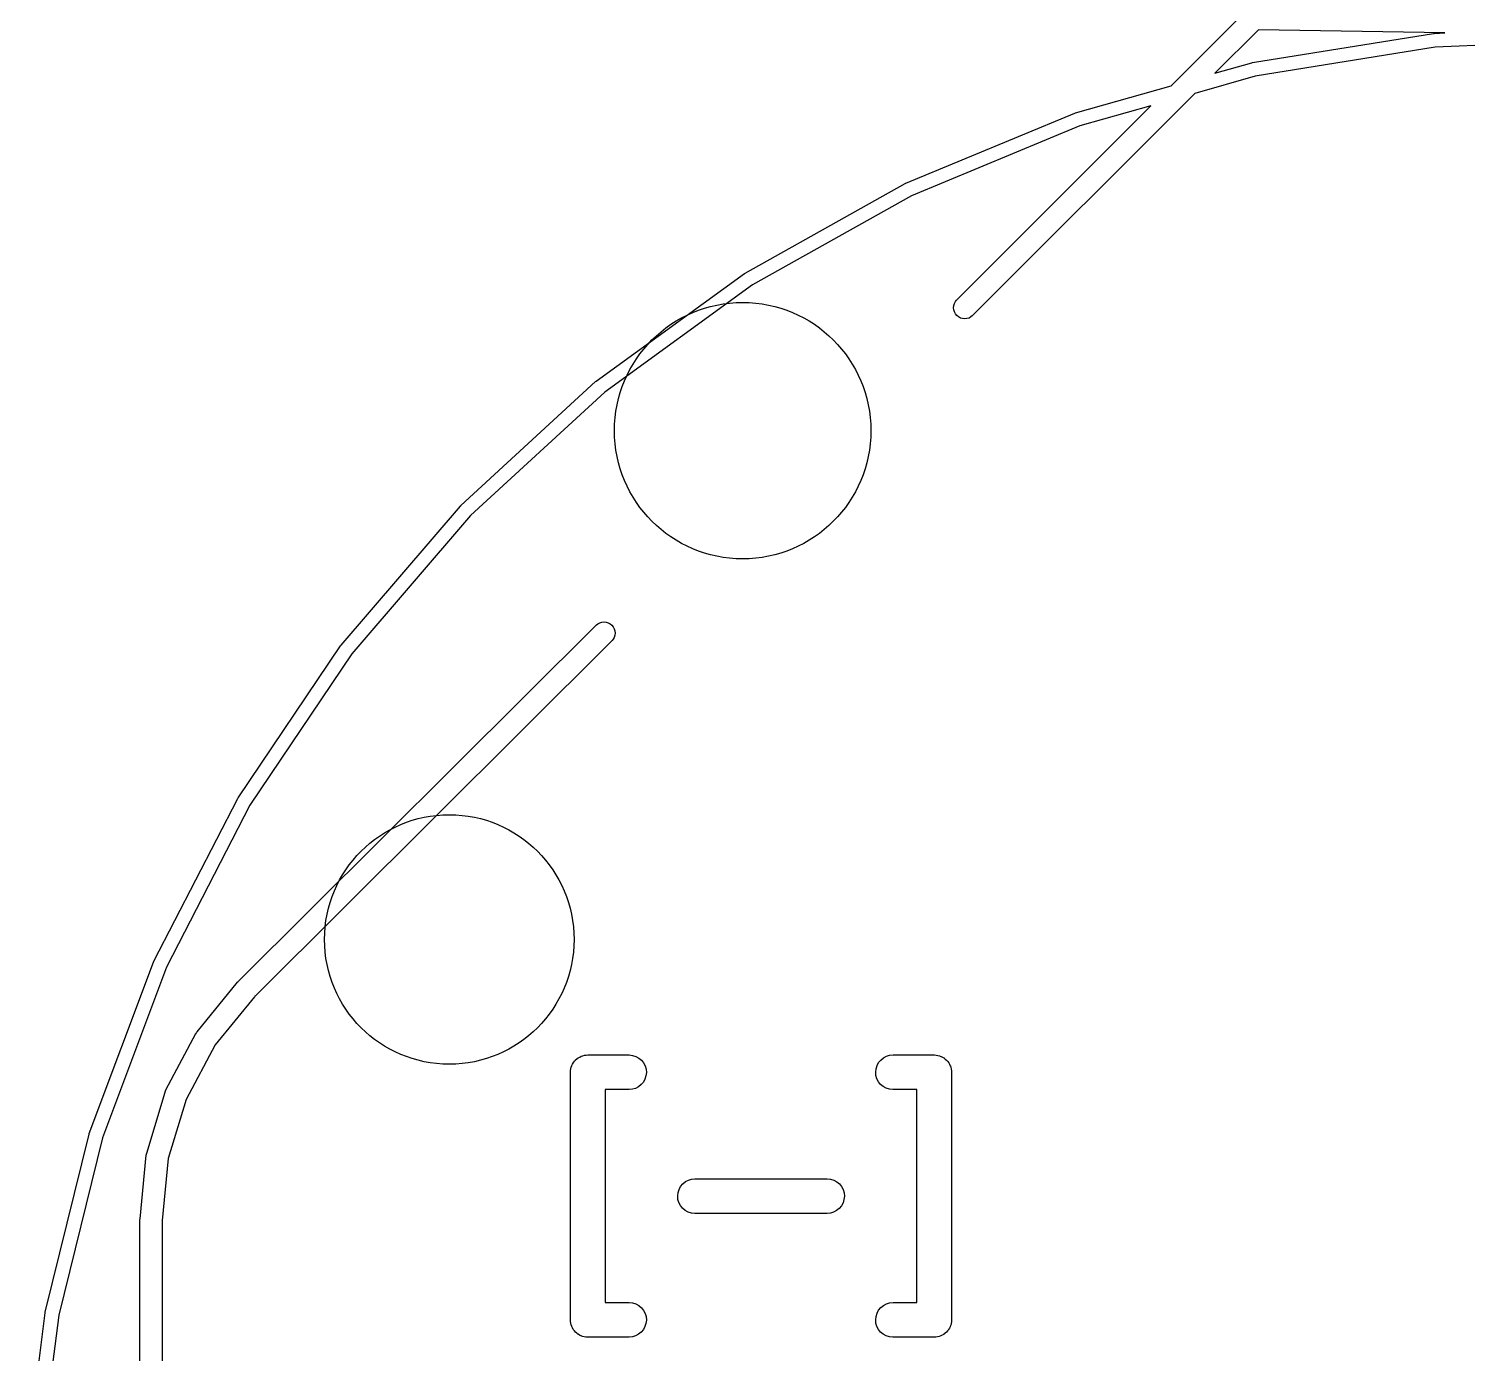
# Model space of a CAD drawing. Extents: x 4.93 to 6.76, y -5.59 to -2.93.
# Drawn here: x 5.3038 to 5.7124, y -4.2607 to -3.8846 of the extents above; entities that cross this region are included whole.
import ezdxf

# ---------------------------------------------------------------- set-up
doc = ezdxf.new("R2010")
doc.units = 0
doc.header["$MEASUREMENT"] = 0
doc.layers.add('BLACK', color=7, linetype='CONTINUOUS')

msp = doc.modelspace()

# ---------------------------------------------------------------- linework, layer by layer
at = {"layer": 'BLACK', "linetype": 'CONTINUOUS'}
for p, q in [((5.62829, -3.90076), (5.6495, -3.87956)), ((5.65309, -3.88487), (5.64073, -3.89723)), ((5.70601, -3.88579), (5.65309, -3.88487)), ((5.65145, -3.89421), (5.70281, -3.88594)), ((5.70281, -3.88594), (5.70301, -3.88592)), ((5.70281, -3.88594), (5.70281, -3.88594)), ((5.70281, -3.88594), (5.70281, -3.88594)), ((5.70301, -3.88592), (5.70302, -3.88592)), ((5.70302, -3.88592), (5.70304, -3.88592)), ((5.70304, -3.88592), (5.70601, -3.88579)), ((5.75506, -3.88764), (5.70332, -3.88985)), ((5.70332, -3.88985), (5.65219, -3.89807)), ((5.64073, -3.89723), (5.65123, -3.89426)), ((5.65123, -3.89425), (5.65142, -3.89421)), ((5.65123, -3.89426), (5.65123, -3.89425)), ((5.65123, -3.89426), (5.65123, -3.89426)), ((5.65142, -3.89421), (5.65144, -3.89421)), ((5.65144, -3.89421), (5.65145, -3.89421)), ((5.60118, -3.90845), (5.62829, -3.90076)), ((5.65219, -3.89807), (5.63501, -3.90295)), ((5.63501, -3.90295), (5.5718, -3.96616)), ((5.55292, -3.92847), (5.60096, -3.90853)), ((5.56735, -3.9617), (5.62258, -3.90648)), ((5.60096, -3.90853), (5.60097, -3.90853)), ((5.60097, -3.90853), (5.60115, -3.90846)), ((5.60097, -3.90853), (5.60097, -3.90853)), ((5.60115, -3.90846), (5.60117, -3.90846)), ((5.60117, -3.90846), (5.60118, -3.90845)), ((5.62258, -3.90648), (5.60237, -3.91221)), ((5.60237, -3.91221), (5.55454, -3.93206)), ((5.50732, -3.95398), (5.55271, -3.92857)), ((5.55271, -3.92857), (5.55271, -3.92857)), ((5.55271, -3.92857), (5.55272, -3.92857)), ((5.55272, -3.92857), (5.55289, -3.92848)), ((5.55289, -3.92848), (5.55291, -3.92848)), ((5.55291, -3.92848), (5.55292, -3.92847)), ((5.55454, -3.93206), (5.50935, -3.95736)), ((5.46502, -3.98464), (5.50713, -3.95411)), ((5.50713, -3.95411), (5.5073, -3.954)), ((5.5073, -3.954), (5.50731, -3.95399)), ((5.50731, -3.95399), (5.50732, -3.95398)), ((5.50935, -3.95736), (5.46742, -3.98776)), ((5.56658, -3.9632), (5.56676, -3.96261)), ((5.56676, -3.96261), (5.56706, -3.96206)), ((5.56706, -3.96206), (5.56735, -3.9617)), ((5.56652, -3.96382), (5.56658, -3.9632)), ((5.56658, -3.96444), (5.56652, -3.96382)), ((5.56676, -3.96503), (5.56658, -3.96444)), ((5.56706, -3.96558), (5.56676, -3.96503)), ((5.56745, -3.96606), (5.56706, -3.96558)), ((5.56793, -3.96645), (5.56745, -3.96606)), ((5.56848, -3.96674), (5.56793, -3.96645)), ((5.56907, -3.96692), (5.56848, -3.96674)), ((5.56969, -3.96699), (5.56907, -3.96692)), ((5.5703, -3.96692), (5.56969, -3.96699)), ((5.5709, -3.96674), (5.5703, -3.96692)), ((5.57145, -3.96645), (5.5709, -3.96674)), ((5.5718, -3.96616), (5.57145, -3.96645)), ((5.42657, -4.02002), (5.46484, -3.98478)), ((5.46484, -3.98478), (5.46499, -3.98466)), ((5.46484, -3.98478), (5.46484, -3.98478)), ((5.46484, -3.98478), (5.46484, -3.98478)), ((5.46499, -3.98466), (5.465, -3.98465)), ((5.465, -3.98465), (5.46502, -3.98464)), ((5.46742, -3.98776), (5.42932, -4.02284)), ((5.39252, -4.05965), (5.42641, -4.02019)), ((5.42641, -4.02018), (5.42655, -4.02004)), ((5.42641, -4.02019), (5.42641, -4.02018)), ((5.42641, -4.02019), (5.42641, -4.02019)), ((5.42655, -4.02004), (5.42656, -4.02003)), ((5.42656, -4.02003), (5.42657, -4.02002)), ((5.42932, -4.02284), (5.39558, -4.06213)), ((5.36346, -4.15501), (5.4651, -4.05388)), ((5.4651, -4.05388), (5.46546, -4.05358)), ((5.46546, -4.05358), (5.46601, -4.05329)), ((5.46601, -4.05329), (5.4666, -4.05311)), ((5.4666, -4.05311), (5.46722, -4.05305)), ((5.46722, -4.05305), (5.46784, -4.05312)), ((5.46784, -4.05312), (5.46843, -4.0533)), ((5.46843, -4.0533), (5.46898, -4.05359)), ((5.46898, -4.05359), (5.46946, -4.05399)), ((5.46946, -4.05399), (5.46985, -4.05447)), ((5.46985, -4.05447), (5.47014, -4.05501)), ((5.47031, -4.05684), (5.47013, -4.05744)), ((5.47014, -4.05501), (5.47032, -4.05561)), ((5.47038, -4.05623), (5.47031, -4.05684)), ((5.47032, -4.05561), (5.47038, -4.05623)), ((5.36332, -4.10298), (5.39238, -4.05983)), ((5.46954, -4.05834), (5.3681, -4.15929)), ((5.39238, -4.05983), (5.3925, -4.05967)), ((5.39238, -4.05983), (5.39238, -4.05983)), ((5.39238, -4.05983), (5.39238, -4.05983)), ((5.3925, -4.05967), (5.39251, -4.05966)), ((5.39251, -4.05966), (5.39252, -4.05965)), ((5.46984, -4.05798), (5.46954, -4.05834)), ((5.47013, -4.05744), (5.46984, -4.05798)), ((5.39558, -4.06213), (5.36665, -4.10508)), ((5.33938, -4.14942), (5.3632, -4.10318)), ((5.36665, -4.10508), (5.34293, -4.15112)), ((5.3632, -4.10318), (5.36321, -4.10317)), ((5.3632, -4.10318), (5.3632, -4.10318)), ((5.36321, -4.10317), (5.3633, -4.103)), ((5.3633, -4.103), (5.36331, -4.10299)), ((5.36331, -4.10299), (5.36332, -4.10298)), ((5.32102, -4.19833), (5.33929, -4.14963)), ((5.33929, -4.14963), (5.33937, -4.14944)), ((5.33937, -4.14943), (5.33938, -4.14942)), ((5.33937, -4.14944), (5.33937, -4.14943)), ((5.34293, -4.15112), (5.32475, -4.19961)), ((5.36326, -4.15525), (5.36334, -4.15515)), ((5.36334, -4.15515), (5.36339, -4.1551)), ((5.36339, -4.1551), (5.36346, -4.15501)), ((5.35166, -4.16944), (5.36313, -4.15538)), ((5.36313, -4.15538), (5.36316, -4.15535)), ((5.36316, -4.15535), (5.36326, -4.15525)), ((5.36792, -4.15948), (5.35674, -4.17318)), ((5.36803, -4.15936), (5.36792, -4.15948)), ((5.3681, -4.15929), (5.36803, -4.15936)), ((5.3428, -4.18598), (5.35132, -4.16995)), ((5.35132, -4.16995), (5.35134, -4.16992)), ((5.35134, -4.16992), (5.35151, -4.16968)), ((5.35151, -4.16968), (5.35166, -4.16944)), ((5.35674, -4.17318), (5.34851, -4.18866)), ((5.45778, -4.17994), (5.45792, -4.1795)), ((5.45792, -4.1795), (5.45806, -4.17905)), ((5.45806, -4.17905), (5.45807, -4.17904)), ((5.45807, -4.17904), (5.45808, -4.17902)), ((5.45808, -4.17902), (5.4583, -4.17862)), ((5.4583, -4.17862), (5.45852, -4.17821)), ((5.45852, -4.17821), (5.45853, -4.1782)), ((5.45853, -4.1782), (5.45854, -4.17818)), ((5.45854, -4.17818), (5.45884, -4.17783)), ((5.45884, -4.17783), (5.45913, -4.17747)), ((5.45913, -4.17747), (5.45914, -4.17746)), ((5.45914, -4.17746), (5.45916, -4.17745)), ((5.45916, -4.17745), (5.45952, -4.17715)), ((5.45952, -4.17715), (5.45988, -4.17686)), ((5.45988, -4.17686), (5.45989, -4.17685)), ((5.45989, -4.17685), (5.4599, -4.17684)), ((5.4599, -4.17684), (5.46032, -4.17663)), ((5.46032, -4.17663), (5.46072, -4.17641)), ((5.46072, -4.17641), (5.46074, -4.17641)), ((5.46074, -4.17641), (5.46075, -4.1764)), ((5.46075, -4.1764), (5.4612, -4.17627)), ((5.4612, -4.17627), (5.46164, -4.17613)), ((5.46164, -4.17613), (5.46166, -4.17613)), ((5.46166, -4.17613), (5.46168, -4.17613)), ((5.46168, -4.17613), (5.46214, -4.17609)), ((5.46214, -4.17609), (5.4626, -4.17604)), ((5.4626, -4.17604), (5.47432, -4.17604)), ((5.47432, -4.17604), (5.47438, -4.17604)), ((5.47438, -4.17604), (5.47534, -4.17615)), ((5.47534, -4.17615), (5.47625, -4.17644)), ((5.47625, -4.17644), (5.4771, -4.1769)), ((5.4771, -4.1769), (5.47783, -4.17752)), ((5.47783, -4.17752), (5.47843, -4.17827)), ((5.47843, -4.17827), (5.47888, -4.17912)), ((5.47888, -4.17912), (5.47915, -4.18004)), ((5.54449, -4.17997), (5.54477, -4.17905)), ((5.54477, -4.17905), (5.54523, -4.17821)), ((5.54523, -4.17821), (5.54584, -4.17747)), ((5.54584, -4.17747), (5.54658, -4.17686)), ((5.54658, -4.17686), (5.54743, -4.17641)), ((5.54743, -4.17641), (5.54835, -4.17613)), ((5.54835, -4.17613), (5.54931, -4.17604)), ((5.54931, -4.17604), (5.56102, -4.17604)), ((5.56102, -4.17604), (5.56106, -4.17604)), ((5.56106, -4.17604), (5.56106, -4.17604)), ((5.56106, -4.17604), (5.56106, -4.17604)), ((5.56106, -4.17604), (5.56109, -4.17604)), ((5.56109, -4.17604), (5.56155, -4.17609)), ((5.56155, -4.17609), (5.56201, -4.17614)), ((5.56201, -4.17614), (5.56203, -4.17615)), ((5.56203, -4.17615), (5.56205, -4.17615)), ((5.56205, -4.17615), (5.56249, -4.17629)), ((5.56249, -4.17629), (5.56293, -4.17643)), ((5.56293, -4.17643), (5.56295, -4.17643)), ((5.56295, -4.17643), (5.56296, -4.17644)), ((5.56296, -4.17644), (5.56337, -4.17666)), ((5.56337, -4.17666), (5.56378, -4.17688)), ((5.56378, -4.17688), (5.56379, -4.17689)), ((5.56379, -4.17689), (5.5638, -4.1769)), ((5.5638, -4.1769), (5.56416, -4.1772)), ((5.56416, -4.1772), (5.56452, -4.17749)), ((5.56452, -4.17749), (5.56453, -4.17751)), ((5.56453, -4.17751), (5.56454, -4.17752)), ((5.56454, -4.17752), (5.56483, -4.17788)), ((5.56483, -4.17788), (5.56512, -4.17824)), ((5.56512, -4.17824), (5.56513, -4.17825)), ((5.56513, -4.17825), (5.56514, -4.17827)), ((5.56514, -4.17827), (5.56536, -4.17868)), ((5.56536, -4.17868), (5.56557, -4.17909)), ((5.56557, -4.17909), (5.56558, -4.1791)), ((5.56558, -4.1791), (5.56559, -4.17912)), ((5.56559, -4.17912), (5.56572, -4.17956)), ((5.56572, -4.17956), (5.56585, -4.18001)), ((5.45768, -4.18089), (5.45773, -4.18043)), ((5.45768, -4.18093), (5.45768, -4.18089)), ((5.45768, -4.18096), (5.45768, -4.18093)), ((5.45768, -4.18093), (5.45768, -4.18093)), ((5.45768, -4.18093), (5.45768, -4.18093)), ((5.45768, -4.25127), (5.45768, -4.18096)), ((5.45773, -4.18043), (5.45778, -4.17997)), ((5.45778, -4.17996), (5.45778, -4.17994)), ((5.45778, -4.17997), (5.45778, -4.17996)), ((5.4784, -4.18371), (5.47778, -4.18445)), ((5.47885, -4.18287), (5.4784, -4.18371)), ((5.47914, -4.18195), (5.47885, -4.18287)), ((5.47924, -4.181), (5.47914, -4.18195)), ((5.47915, -4.18004), (5.47924, -4.181)), ((5.54439, -4.18093), (5.54449, -4.17997)), ((5.54447, -4.18188), (5.54439, -4.18093)), ((5.54474, -4.18281), (5.54447, -4.18188)), ((5.54519, -4.18366), (5.54474, -4.18281)), ((5.54579, -4.1844), (5.54519, -4.18366)), ((5.56585, -4.18001), (5.56585, -4.18002)), ((5.56585, -4.18002), (5.56586, -4.18004)), ((5.56586, -4.18004), (5.5659, -4.1805)), ((5.5659, -4.1805), (5.56594, -4.18096)), ((5.56594, -4.18096), (5.56594, -4.25127)), ((5.33732, -4.20392), (5.34257, -4.18655)), ((5.34257, -4.18655), (5.34258, -4.1865)), ((5.34258, -4.1865), (5.3427, -4.18624)), ((5.3427, -4.18624), (5.3428, -4.18598)), ((5.47432, -4.18588), (5.46752, -4.18588)), ((5.46752, -4.18588), (5.46752, -4.24634)), ((5.47527, -4.18579), (5.47432, -4.18588)), ((5.47619, -4.18551), (5.47527, -4.18579)), ((5.47704, -4.18506), (5.47619, -4.18551)), ((5.47778, -4.18445), (5.47704, -4.18506)), ((5.54653, -4.18502), (5.54579, -4.1844)), ((5.54737, -4.18549), (5.54653, -4.18502)), ((5.54828, -4.18578), (5.54737, -4.18549)), ((5.54924, -4.18588), (5.54828, -4.18578)), ((5.54931, -4.18588), (5.54924, -4.18588)), ((5.5561, -4.18588), (5.54931, -4.18588)), ((5.5561, -4.24634), (5.5561, -4.18588)), ((5.34851, -4.18866), (5.34344, -4.20544)), ((5.30849, -4.24906), (5.32095, -4.19855)), ((5.32475, -4.19961), (5.31234, -4.24989)), ((5.32095, -4.19855), (5.32101, -4.19836)), ((5.32101, -4.19835), (5.32102, -4.19833)), ((5.32101, -4.19836), (5.32101, -4.19835)), ((5.33721, -4.20448), (5.33727, -4.2042)), ((5.33727, -4.2042), (5.33732, -4.20392)), ((5.33543, -4.22258), (5.33721, -4.20452)), ((5.33721, -4.20452), (5.33721, -4.20448)), ((5.34344, -4.20544), (5.34172, -4.22304)), ((5.4896, -4.21262), (5.49034, -4.21201)), ((5.49034, -4.21201), (5.49119, -4.21156)), ((5.49119, -4.21156), (5.49211, -4.21129)), ((5.49211, -4.21129), (5.49306, -4.21119)), ((5.49306, -4.21119), (5.53056, -4.21119)), ((5.53056, -4.21119), (5.53063, -4.21119)), ((5.53063, -4.21119), (5.53158, -4.2113)), ((5.53158, -4.2113), (5.5325, -4.21159)), ((5.5325, -4.21159), (5.53334, -4.21205)), ((5.53334, -4.21205), (5.53407, -4.21267)), ((5.48814, -4.21608), (5.48824, -4.21512)), ((5.48823, -4.21704), (5.48814, -4.21608)), ((5.48824, -4.21512), (5.48853, -4.21421)), ((5.48853, -4.21421), (5.48898, -4.21336)), ((5.48898, -4.21336), (5.4896, -4.21262)), ((5.53407, -4.21267), (5.53468, -4.21342)), ((5.53468, -4.21342), (5.53512, -4.21427)), ((5.53512, -4.21427), (5.53539, -4.21519)), ((5.53548, -4.21615), (5.53538, -4.2171)), ((5.53539, -4.21519), (5.53548, -4.21615)), ((5.4885, -4.21796), (5.48823, -4.21704)), ((5.48895, -4.21881), (5.4885, -4.21796)), ((5.48955, -4.21956), (5.48895, -4.21881)), ((5.49028, -4.22017), (5.48955, -4.21956)), ((5.49112, -4.22064), (5.49028, -4.22017)), ((5.53328, -4.22021), (5.53243, -4.22066)), ((5.53403, -4.21961), (5.53328, -4.22021)), ((5.53464, -4.21887), (5.53403, -4.21961)), ((5.5351, -4.21802), (5.53464, -4.21887)), ((5.53538, -4.2171), (5.5351, -4.21802)), ((5.33539, -4.32179), (5.33542, -4.22273)), ((5.33542, -4.22273), (5.33543, -4.22258)), ((5.33543, -4.22258), (5.33543, -4.22258)), ((5.34172, -4.22304), (5.34169, -4.32148)), ((5.49204, -4.22093), (5.49112, -4.22064)), ((5.49299, -4.22103), (5.49204, -4.22093)), ((5.49306, -4.22103), (5.49299, -4.22103)), ((5.53056, -4.22103), (5.49306, -4.22103)), ((5.53151, -4.22094), (5.53056, -4.22103)), ((5.53243, -4.22066), (5.53151, -4.22094)), ((5.30845, -4.24928), (5.30848, -4.24909)), ((5.30848, -4.24909), (5.30849, -4.24907)), ((5.30849, -4.24907), (5.30849, -4.24906)), ((5.46752, -4.24634), (5.47432, -4.24634)), ((5.47432, -4.24634), (5.47438, -4.24634)), ((5.47438, -4.24634), (5.47534, -4.24645)), ((5.47534, -4.24645), (5.47625, -4.24674)), ((5.47625, -4.24674), (5.4771, -4.2472)), ((5.4771, -4.2472), (5.47783, -4.24782)), ((5.47783, -4.24782), (5.47843, -4.24857)), ((5.47843, -4.24857), (5.47888, -4.24942)), ((5.54477, -4.24936), (5.54523, -4.24851)), ((5.54523, -4.24851), (5.54584, -4.24777)), ((5.54584, -4.24777), (5.54658, -4.24717)), ((5.54658, -4.24717), (5.54743, -4.24672)), ((5.54743, -4.24672), (5.54835, -4.24644)), ((5.54835, -4.24644), (5.54931, -4.24634)), ((5.54931, -4.24634), (5.5561, -4.24634)), ((5.30383, -4.28609), (5.30845, -4.24928)), ((5.31234, -4.24989), (5.30732, -4.28988)), ((5.30845, -4.24928), (5.30845, -4.24928)), ((5.30845, -4.24928), (5.30845, -4.24928)), ((5.45772, -4.25172), (5.45768, -4.25127)), ((5.45776, -4.25219), (5.45772, -4.25172)), ((5.45777, -4.2522), (5.45776, -4.25219)), ((5.45777, -4.25222), (5.45777, -4.2522)), ((5.4579, -4.25266), (5.45777, -4.25222)), ((5.45804, -4.25311), (5.4579, -4.25266)), ((5.45804, -4.25312), (5.45804, -4.25311)), ((5.45805, -4.25314), (5.45804, -4.25312)), ((5.45827, -4.25355), (5.45805, -4.25314)), ((5.47885, -4.25317), (5.4784, -4.25402)), ((5.47914, -4.25225), (5.47885, -4.25317)), ((5.47888, -4.24942), (5.47915, -4.25034)), ((5.47924, -4.2513), (5.47914, -4.25225)), ((5.47915, -4.25034), (5.47924, -4.2513)), ((5.54439, -4.25123), (5.54449, -4.25028)), ((5.54447, -4.25219), (5.54439, -4.25123)), ((5.54474, -4.25311), (5.54447, -4.25219)), ((5.54449, -4.25028), (5.54477, -4.24936)), ((5.54519, -4.25396), (5.54474, -4.25311)), ((5.56555, -4.2532), (5.56532, -4.25361)), ((5.56556, -4.25317), (5.56555, -4.25319)), ((5.56555, -4.25319), (5.56555, -4.2532)), ((5.5657, -4.25273), (5.56556, -4.25317)), ((5.56584, -4.25229), (5.5657, -4.25273)), ((5.56589, -4.25179), (5.56584, -4.25225)), ((5.56584, -4.25225), (5.56584, -4.25227)), ((5.56584, -4.25227), (5.56584, -4.25229)), ((5.56594, -4.25133), (5.56589, -4.25179)), ((5.56594, -4.25127), (5.56594, -4.2513)), ((5.56594, -4.2513), (5.56594, -4.2513)), ((5.56594, -4.2513), (5.56594, -4.2513)), ((5.56594, -4.2513), (5.56594, -4.25133)), ((5.45848, -4.25396), (5.45827, -4.25355)), ((5.45849, -4.25397), (5.45848, -4.25396)), ((5.4585, -4.25399), (5.45849, -4.25397)), ((5.45879, -4.25435), (5.4585, -4.25399)), ((5.45908, -4.25471), (5.45879, -4.25435)), ((5.4591, -4.25472), (5.45908, -4.25471)), ((5.45911, -4.25473), (5.4591, -4.25472)), ((5.45946, -4.25503), (5.45911, -4.25473)), ((5.45982, -4.25533), (5.45946, -4.25503)), ((5.45983, -4.25533), (5.45982, -4.25533)), ((5.45985, -4.25535), (5.45983, -4.25533)), ((5.46025, -4.25557), (5.45985, -4.25535)), ((5.46066, -4.25579), (5.46025, -4.25557)), ((5.46068, -4.25579), (5.46066, -4.25579)), ((5.46069, -4.2558), (5.46068, -4.25579)), ((5.46113, -4.25594), (5.46069, -4.2558)), ((5.46158, -4.25608), (5.46113, -4.25594)), ((5.46159, -4.25608), (5.46158, -4.25608)), ((5.46161, -4.25609), (5.46159, -4.25608)), ((5.46207, -4.25613), (5.46161, -4.25609)), ((5.46253, -4.25619), (5.46207, -4.25613)), ((5.46256, -4.25619), (5.46253, -4.25619)), ((5.46257, -4.25619), (5.46256, -4.25619)), ((5.46256, -4.25619), (5.46256, -4.25619)), ((5.4626, -4.25619), (5.46257, -4.25619)), ((5.47432, -4.25619), (5.4626, -4.25619)), ((5.47527, -4.25609), (5.47432, -4.25619)), ((5.47619, -4.25582), (5.47527, -4.25609)), ((5.47704, -4.25536), (5.47619, -4.25582)), ((5.47778, -4.25476), (5.47704, -4.25536)), ((5.4784, -4.25402), (5.47778, -4.25476)), ((5.54579, -4.25471), (5.54519, -4.25396)), ((5.54653, -4.25533), (5.54579, -4.25471)), ((5.54737, -4.25579), (5.54653, -4.25533)), ((5.54828, -4.25608), (5.54737, -4.25579)), ((5.54924, -4.25619), (5.54828, -4.25608)), ((5.54931, -4.25619), (5.54924, -4.25619)), ((5.56102, -4.25619), (5.54931, -4.25619)), ((5.56148, -4.25614), (5.56102, -4.25619)), ((5.56195, -4.2561), (5.56148, -4.25614)), ((5.56196, -4.25609), (5.56195, -4.2561)), ((5.56198, -4.25609), (5.56196, -4.25609)), ((5.56242, -4.25596), (5.56198, -4.25609)), ((5.56287, -4.25583), (5.56242, -4.25596)), ((5.56288, -4.25582), (5.56287, -4.25583)), ((5.5629, -4.25582), (5.56288, -4.25582)), ((5.56331, -4.2556), (5.5629, -4.25582)), ((5.56372, -4.25538), (5.56331, -4.2556)), ((5.56373, -4.25537), (5.56372, -4.25538)), ((5.56375, -4.25536), (5.56373, -4.25537)), ((5.5641, -4.25507), (5.56375, -4.25536)), ((5.56447, -4.25478), (5.5641, -4.25507)), ((5.56448, -4.25477), (5.56447, -4.25478)), ((5.56449, -4.25476), (5.56448, -4.25477)), ((5.56479, -4.2544), (5.56449, -4.25476)), ((5.56508, -4.25405), (5.56479, -4.2544)), ((5.56509, -4.25403), (5.56508, -4.25405)), ((5.5651, -4.25402), (5.56509, -4.25403)), ((5.56532, -4.25361), (5.5651, -4.25402))]:
    msp.add_line(p, q, dxfattribs=at)
at = {"layer": 'BLACK'}
for centre, radius in [((5.5066, -3.99873), 0.03642), ((5.42327, -4.14323), 0.03543)]:
    msp.add_circle(centre, radius, dxfattribs=at)

doc.saveas('drawing.dxf')
